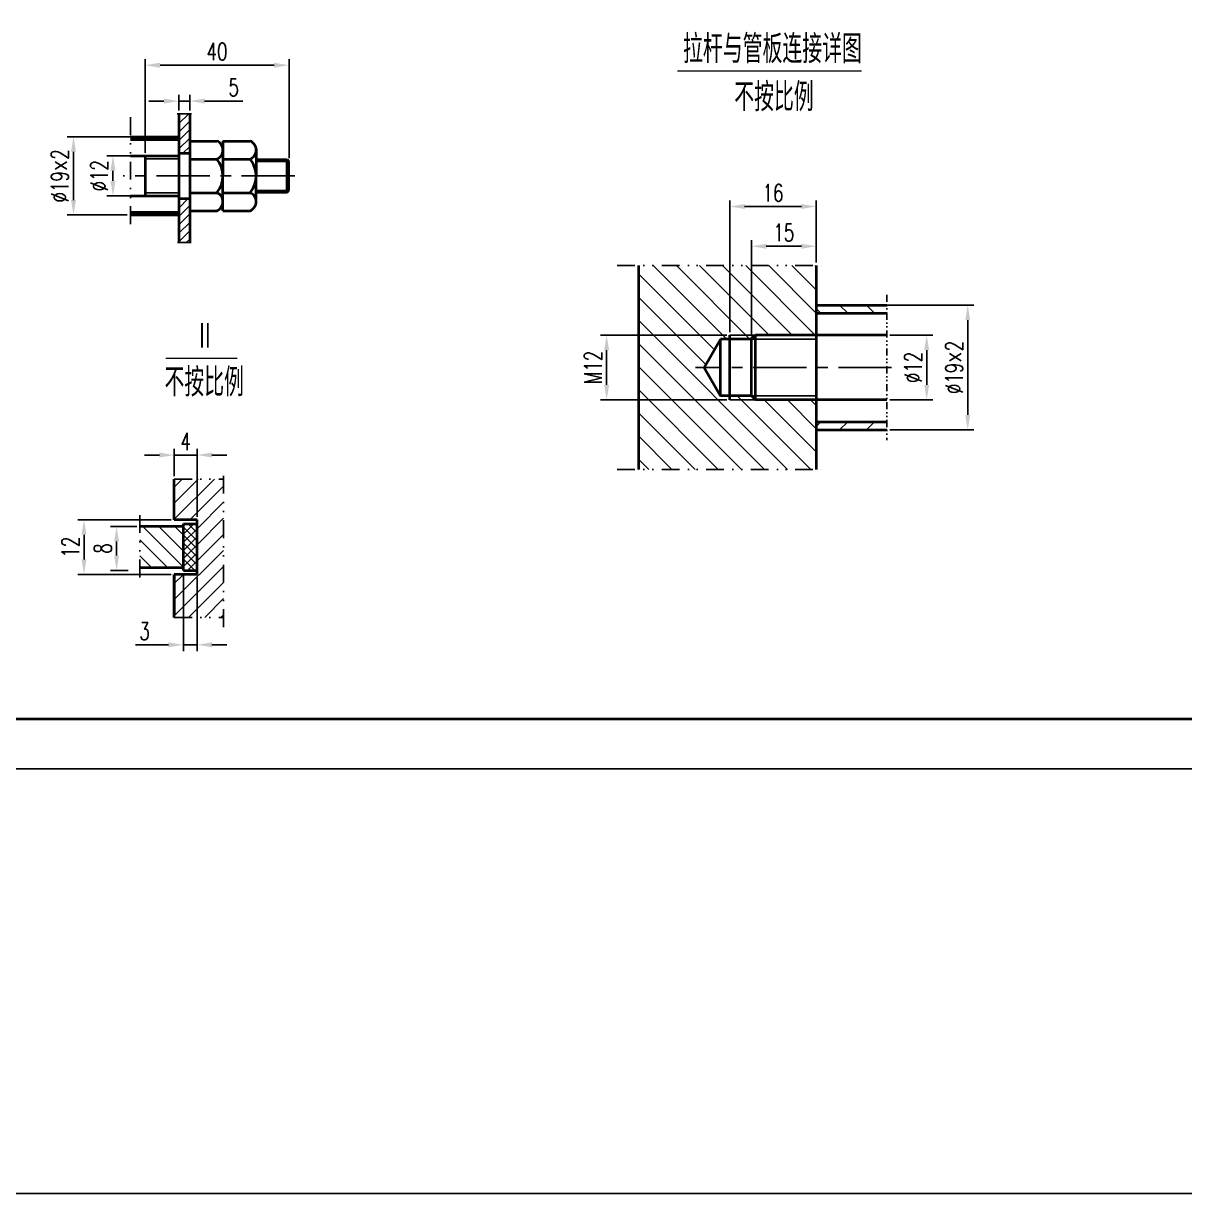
# Model space of a CAD drawing. Header units: millimetres. Extents: x -31412 to -3120, y -19513 to 5955.
# Drawn here: x -29204 to -27568, y -19513 to -17865 of the extents above; entities that cross this region are included whole.
import ezdxf

# ---------------------------------------------------------------- set-up
doc = ezdxf.new("R2010")
doc.units = ezdxf.units.MM
for name, pattern in [('CENTER', [2, 1.25, -0.25, 0.25, -0.25]), ('CENTERX2', [4, 2.5, -0.5, 0.5, -0.5]), ('DIVIDE', [1.25, 0.5, -0.25, 0, -0.25, 0, -0.25])]:
    doc.linetypes.add(name, pattern=pattern)
doc.layers.add('CEN', color=1, linetype='CENTER')
doc.layers.add('双点画线', color=3, linetype='DIVIDE')
for name, color, linetype, lineweight in [('文字层', 40, 'Continuous', 20), ('粗线', 7, 'Continuous', 50), ('细线', 11, 'Continuous', 25), ('细线层', 11, 'Continuous', 25), ('边框+粗实线层', 2, 'Continuous', 40)]:
    doc.layers.add(name, color=color, linetype=linetype, lineweight=lineweight)
doc.styles.add('hztxt-0.8', font='romans.shx', dxfattribs={"width": 0.7, "bigfont": 'hztxt.shx'})
doc.dimstyles.new('装配图', dxfattribs={"dimscale": 7, "dimtxt": 3.5, "dimasz": 3, "dimexe": 1.25, "dimexo": 0.625, "dimgap": 1, "dimtad": 1, "dimdsep": 46, "dimtxsty": 'hztxt-0.8', "dimcen": 2.5, "dimadec": 0, "dimazin": 0, "dimtfac": 1, "dimtmove": 0, "dimatfit": 3, "dimfxl": 0, "dimarcsym": 0})

# ---------------------------------------------------------------- blocks, each defined once
blk = doc.blocks.new('*D65')
at = {"layer": 'Defpoints', "color": 0}
for p in [(-28050.1, -18261.3), (-27988, -18436.9), (-27873.9, -18436.9)]:
    blk.add_point(p, dxfattribs=at)
at = {"layer": '细线', "color": 0, "lineweight": -2}
for p, q in [((-28045.8, -18261.3), (-27865.1, -18261.3)), ((-27873.9, -18282.3), (-27873.9, -18415.9)), ((-27983.6, -18436.9), (-27865.1, -18436.9))]:
    blk.add_line(p, q, dxfattribs=at)
at = {"layer": '细线', "color": 0}
for points in [[(-27877.4, -18282.3), (-27870.4, -18282.3), (-27873.9, -18261.3)], [(-27877.4, -18415.9), (-27870.4, -18415.9), (-27873.9, -18436.9)]]:
    blk.add_solid(points, dxfattribs=at)
at = {"layer": '细线', "color": 0, "insert": (-27893.1, -18349.1), "char_height": 24.5, "attachment_point": 5, "rotation": 90, "style": 'hztxt-0.8'}
blk.add_mtext('%%c19×2', dxfattribs=at)
blk = doc.blocks.new('*D73')
at = {"layer": 'Defpoints', "color": 0}
for p in [(-28178.7, -18178.4), (-28087.2, -18205.6), (-28178.7, -18309.2)]:
    blk.add_point(p, dxfattribs=at)
at = {"layer": '细线', "color": 0, "lineweight": -2}
for p, q in [((-28178.7, -18304.9), (-28178.7, -18169.6)), ((-28087.2, -18201.2), (-28087.2, -18169.6)), ((-28108.2, -18178.4), (-28157.7, -18178.4))]:
    blk.add_line(p, q, dxfattribs=at)
at = {"layer": '细线', "color": 0}
for points in [[(-28157.7, -18174.9), (-28157.7, -18181.9), (-28178.7, -18178.4)], [(-28108.2, -18174.9), (-28108.2, -18181.9), (-28087.2, -18178.4)]]:
    blk.add_solid(points, dxfattribs=at)
at = {"layer": '细线', "color": 0, "insert": (-28133, -18159.1), "char_height": 24.5, "attachment_point": 5, "style": 'hztxt-0.8'}
blk.add_mtext('15', dxfattribs=at)
blk = doc.blocks.new('*D72')
at = {"layer": 'Defpoints', "color": 0}
for p in [(-28209.2, -18122.4), (-28087.2, -18205.6), (-28209.2, -18303.5)]:
    blk.add_point(p, dxfattribs=at)
at = {"layer": '细线', "color": 0, "lineweight": -2}
for p, q in [((-28209.2, -18299.2), (-28209.2, -18113.7)), ((-28108.2, -18122.4), (-28188.2, -18122.4)), ((-28087.2, -18201.2), (-28087.2, -18113.7))]:
    blk.add_line(p, q, dxfattribs=at)
at = {"layer": '细线', "color": 0}
for points in [[(-28188.2, -18118.9), (-28188.2, -18125.9), (-28209.2, -18122.4)], [(-28108.2, -18118.9), (-28108.2, -18125.9), (-28087.2, -18122.4)]]:
    blk.add_solid(points, dxfattribs=at)
at = {"layer": '细线', "color": 0, "insert": (-28148.2, -18103.2), "char_height": 24.5, "attachment_point": 5, "style": 'hztxt-0.8'}
blk.add_mtext('16', dxfattribs=at)
blk = doc.blocks.new('*D64')
at = {"layer": 'Defpoints', "color": 0}
for p in [(-28209.2, -18303.5), (-28382.6, -18394.7), (-28209.2, -18394.7)]:
    blk.add_point(p, dxfattribs=at)
at = {"layer": '细线', "color": 0, "lineweight": -2}
for p, q in [((-28213.5, -18303.5), (-28391.3, -18303.5)), ((-28382.6, -18324.5), (-28382.6, -18373.7)), ((-28213.5, -18394.7), (-28391.3, -18394.7))]:
    blk.add_line(p, q, dxfattribs=at)
at = {"layer": '细线', "color": 0}
for points in [[(-28386.1, -18324.5), (-28379.1, -18324.5), (-28382.6, -18303.5)], [(-28386.1, -18373.7), (-28379.1, -18373.7), (-28382.6, -18394.7)]]:
    blk.add_solid(points, dxfattribs=at)
at = {"layer": '细线', "color": 0, "insert": (-28401.8, -18349.1), "char_height": 24.5, "attachment_point": 5, "rotation": 90, "style": 'hztxt-0.8'}
blk.add_mtext('M12', dxfattribs=at)
blk = doc.blocks.new('*D63')
at = {"layer": 'Defpoints', "color": 0}
for p in [(-29016.4, -18024.2), (-29133.7, -18134.3), (-29053.6, -18134.3)]:
    blk.add_point(p, dxfattribs=at)
at = {"layer": '细线', "color": 0, "lineweight": -2}
for p, q in [((-29020.7, -18024.2), (-29142.5, -18024.2)), ((-29133.7, -18045.2), (-29133.7, -18113.3)), ((-29058, -18134.3), (-29142.5, -18134.3))]:
    blk.add_line(p, q, dxfattribs=at)
at = {"layer": '细线', "color": 0}
for points in [[(-29137.2, -18045.2), (-29130.2, -18045.2), (-29133.7, -18024.2)], [(-29137.2, -18113.3), (-29130.2, -18113.3), (-29133.7, -18134.3)]]:
    blk.add_solid(points, dxfattribs=at)
at = {"layer": '细线', "color": 0, "insert": (-29153, -18079.3), "char_height": 24.5, "attachment_point": 5, "rotation": 90, "style": 'hztxt-0.8'}
blk.add_mtext('%%c19×2', dxfattribs=at)
blk = doc.blocks.new('*D62')
at = {"layer": 'Defpoints', "color": 0}
for p in [(-29044.3, -18051.1), (-29078.1, -18107.4), (-29044.3, -18107.4)]:
    blk.add_point(p, dxfattribs=at)
at = {"layer": '细线', "color": 0, "lineweight": -2}
for p, q in [((-29048.7, -18051.1), (-29086.9, -18051.1)), ((-29078.1, -18072.1), (-29078.1, -18086.4)), ((-29048.7, -18107.4), (-29086.9, -18107.4))]:
    blk.add_line(p, q, dxfattribs=at)
at = {"layer": '细线', "color": 0}
for points in [[(-29081.6, -18072.1), (-29074.6, -18072.1), (-29078.1, -18051.1)], [(-29081.6, -18086.4), (-29074.6, -18086.4), (-29078.1, -18107.4)]]:
    blk.add_solid(points, dxfattribs=at)
at = {"layer": '细线', "color": 0, "insert": (-29097.4, -18079.2), "char_height": 24.5, "attachment_point": 5, "rotation": 90, "style": 'hztxt-0.8'}
blk.add_mtext('%%c12', dxfattribs=at)
blk = doc.blocks.new('*D61')
at = {"layer": 'Defpoints', "color": 0}
for p in [(-28985.4, -17973.9), (-28985.4, -17991.6), (-28970, -17991.6)]:
    blk.add_point(p, dxfattribs=at)
at = {"layer": '细线', "color": 0, "lineweight": -2}
for p, q in [((-29006.4, -17973.9), (-29027.4, -17973.9)), ((-28985.4, -17987.3), (-28985.4, -17965.1)), ((-28985.4, -17973.9), (-28970, -17973.9)), ((-28970, -17987.3), (-28970, -17965.1)), ((-28949, -17973.9), (-28895.3, -17973.9))]:
    blk.add_line(p, q, dxfattribs=at)
at = {"layer": '细线', "color": 0}
for points in [[(-29006.4, -17970.4), (-29006.4, -17977.4), (-28985.4, -17973.9)], [(-28949, -17970.4), (-28949, -17977.4), (-28970, -17973.9)]]:
    blk.add_solid(points, dxfattribs=at)
at = {"layer": '细线', "color": 0, "insert": (-28908, -17954.6), "char_height": 24.5, "attachment_point": 5, "style": 'hztxt-0.8'}
blk.add_mtext('5', dxfattribs=at)
blk = doc.blocks.new('*D60')
at = {"layer": 'Defpoints', "color": 0}
for p in [(-28830.1, -17923.4), (-29032.8, -18051.1), (-28830.1, -18058.8)]:
    blk.add_point(p, dxfattribs=at)
at = {"layer": '细线', "color": 0, "lineweight": -2}
for p, q in [((-29032.8, -18046.7), (-29032.8, -17914.7)), ((-29011.8, -17923.4), (-28851.1, -17923.4)), ((-28830.1, -18054.4), (-28830.1, -17914.7))]:
    blk.add_line(p, q, dxfattribs=at)
at = {"layer": '细线', "color": 0}
for points in [[(-29011.8, -17919.9), (-29011.8, -17926.9), (-29032.8, -17923.4)], [(-28851.1, -17919.9), (-28851.1, -17926.9), (-28830.1, -17923.4)]]:
    blk.add_solid(points, dxfattribs=at)
at = {"layer": '细线', "color": 0, "insert": (-28931.5, -17904.2), "char_height": 24.5, "attachment_point": 5, "style": 'hztxt-0.8'}
blk.add_mtext('40', dxfattribs=at)
blk = doc.blocks.new('*D59')
at = {"layer": 'Defpoints', "color": 0}
for p in [(-27988, -18303.5), (-27988, -18394.7), (-27931.7, -18394.7)]:
    blk.add_point(p, dxfattribs=at)
at = {"layer": '细线', "color": 0, "lineweight": -2}
for p, q in [((-27983.6, -18303.5), (-27922.9, -18303.5)), ((-27931.7, -18324.5), (-27931.7, -18373.7)), ((-27983.6, -18394.7), (-27922.9, -18394.7))]:
    blk.add_line(p, q, dxfattribs=at)
at = {"layer": '细线', "color": 0}
for points in [[(-27935.2, -18324.5), (-27928.2, -18324.5), (-27931.7, -18303.5)], [(-27935.2, -18373.7), (-27928.2, -18373.7), (-27931.7, -18394.7)]]:
    blk.add_solid(points, dxfattribs=at)
at = {"layer": '细线', "color": 0, "insert": (-27950.9, -18349.1), "char_height": 24.5, "attachment_point": 5, "rotation": 90, "style": 'hztxt-0.8'}
blk.add_mtext('%%c12', dxfattribs=at)
blk = doc.blocks.new('*D71')
at = {"layer": 'Defpoints', "color": 0}
for p in [(-28991.7, -18563.7), (-29118.9, -18640.5), (-28991.7, -18640.5)]:
    blk.add_point(p, dxfattribs=at)
at = {"layer": '细线', "color": 0, "lineweight": -2}
for p, q in [((-28996, -18563.7), (-29127.6, -18563.7)), ((-29118.9, -18584.7), (-29118.9, -18619.5)), ((-28996, -18640.5), (-29127.6, -18640.5))]:
    blk.add_line(p, q, dxfattribs=at)
at = {"layer": '细线', "color": 0}
for points in [[(-29122.4, -18584.7), (-29115.4, -18584.7), (-29118.9, -18563.7)], [(-29122.4, -18619.5), (-29115.4, -18619.5), (-29118.9, -18640.5)]]:
    blk.add_solid(points, dxfattribs=at)
at = {"layer": '细线', "color": 0, "insert": (-29138.1, -18602.1), "char_height": 24.5, "attachment_point": 5, "rotation": 90, "style": 'hztxt-0.8'}
blk.add_mtext('12', dxfattribs=at)
blk = doc.blocks.new('*D70')
at = {"layer": 'Defpoints', "color": 0}
for p in [(-29040.3, -18573.1), (-29073, -18635), (-29052.3, -18635)]:
    blk.add_point(p, dxfattribs=at)
at = {"layer": '细线', "color": 0, "lineweight": -2}
for p, q in [((-29044.7, -18573.1), (-29081.8, -18573.1)), ((-29073, -18594.1), (-29073, -18614)), ((-29056.7, -18635), (-29081.8, -18635))]:
    blk.add_line(p, q, dxfattribs=at)
at = {"layer": '细线', "color": 0}
for points in [[(-29076.5, -18594.1), (-29069.5, -18594.1), (-29073, -18573.1)], [(-29076.5, -18614), (-29069.5, -18614), (-29073, -18635)]]:
    blk.add_solid(points, dxfattribs=at)
at = {"layer": '细线', "color": 0, "insert": (-29092.3, -18604), "char_height": 24.5, "attachment_point": 5, "rotation": 90, "style": 'hztxt-0.8'}
blk.add_mtext('8', dxfattribs=at)
blk = doc.blocks.new('*D69')
at = {"layer": 'Defpoints', "color": 0}
for p in [(-28978.9, -18635), (-28959.7, -18640.5), (-28978.9, -18739.7)]:
    blk.add_point(p, dxfattribs=at)
at = {"layer": '细线', "color": 0, "lineweight": -2}
for p, q in [((-28978.9, -18639.4), (-28978.9, -18748.5)), ((-28959.7, -18644.9), (-28959.7, -18748.5)), ((-28999.9, -18739.7), (-29046.3, -18739.7)), ((-28959.7, -18739.7), (-28978.9, -18739.7)), ((-28938.7, -18739.7), (-28917.7, -18739.7))]:
    blk.add_line(p, q, dxfattribs=at)
at = {"layer": '细线', "color": 0}
for points in [[(-28999.9, -18736.2), (-28999.9, -18743.2), (-28978.9, -18739.7)], [(-28938.7, -18736.2), (-28938.7, -18743.2), (-28959.7, -18739.7)]]:
    blk.add_solid(points, dxfattribs=at)
at = {"layer": '细线', "color": 0, "insert": (-29033.6, -18720.5), "char_height": 24.5, "attachment_point": 5, "style": 'hztxt-0.8'}
blk.add_mtext('3', dxfattribs=at)
blk = doc.blocks.new('*D58')
at = {"layer": 'Defpoints', "color": 0}
for p in [(-28991.7, -18472.4), (-28991.7, -18506.5), (-28959.7, -18563.7)]:
    blk.add_point(p, dxfattribs=at)
at = {"layer": '细线', "color": 0, "lineweight": -2}
for p, q in [((-29012.7, -18472.4), (-29033.7, -18472.4)), ((-28991.7, -18502.1), (-28991.7, -18463.7)), ((-28959.7, -18472.4), (-28991.7, -18472.4)), ((-28959.7, -18559.4), (-28959.7, -18463.7)), ((-28938.7, -18472.4), (-28917.7, -18472.4))]:
    blk.add_line(p, q, dxfattribs=at)
at = {"layer": '细线', "color": 0}
for points in [[(-29012.7, -18468.9), (-29012.7, -18475.9), (-28991.7, -18472.4)], [(-28938.7, -18468.9), (-28938.7, -18475.9), (-28959.7, -18472.4)]]:
    blk.add_solid(points, dxfattribs=at)
at = {"layer": '细线', "color": 0, "insert": (-28975.7, -18453.2), "char_height": 24.5, "attachment_point": 5, "style": 'hztxt-0.8'}
blk.add_mtext('4', dxfattribs=at)

msp = doc.modelspace()

# ---------------------------------------------------------------- hatches: boundary and pattern name
at = {"layer": '细线'}
h = msp.add_hatch(dxfattribs=at)
h.set_pattern_fill('ANSI31', color=256, scale=2, angle=90, style=0)
h.set_pattern_definition([(135, (-9946.7745, -14249.1276), (-4.490128, -4.490128), [])])
h.paths.add_polyline_path([(-28985.398, -18028.079), (-28985.398, -18024.239), (-29053.599, -18024.239), (-29053.599, -18028.079)])
h.paths.add_polyline_path([(-29053.599, -18130.399), (-29053.599, -18134.239), (-28985.398, -18134.239), (-28985.398, -18130.399)])
h = msp.add_hatch(dxfattribs=at)
h.set_pattern_fill('ANSI31', color=256, scale=128, style=0)
h.set_pattern_definition([(45, (-39902.822, -14336.278), (-11.313708, 11.313708), [])])
h.paths.add_polyline_path([(-28959.659, -18563.737), (-28959.659, -18640.537), (-28991.659, -18640.537), (-28991.659, -18697.801), (-28991.659, -18701.094), (-28922.438, -18701.094), (-28922.438, -18506.473), (-28991.659, -18506.473), (-28991.659, -18563.737)])

# ---------------------------------------------------------------- linework, layer by layer
at = {"layer": 'CEN', "linetype": 'CENTERX2', "ltscale": 30}
for p, q in [((-28821.793, -18079.239), (-29063.761, -18079.239)), ((-27981.077, -18349.107), (-28257.182, -18349.107))]:
    msp.add_line(p, q, dxfattribs=at)
at = {"layer": '双点画线', "ltscale": 50}
for p, q in [((-28987.751, -17991.625), (-28967.322, -17991.625)), ((-29053.599, -17996.692), (-29053.599, -18156.427)), ((-28968.029, -18173.225), (-28987.107, -18173.225)), ((-28367.689, -18205.549), (-28074.392, -18205.566)), ((-28922.438, -18714.638), (-28922.438, -18490.745)), ((-28991.659, -18506.473), (-28922.438, -18506.473)), ((-28367.689, -18492.649), (-28074.392, -18492.649)), ((-29040.294, -18556.991), (-29040.294, -18650.127)), ((-28991.659, -18701.094), (-28922.438, -18701.094))]:
    msp.add_line(p, q, dxfattribs=at)
at = {"layer": '双点画线', "ltscale": 20}
msp.add_line((-27987.965, -18246.586), (-27987.965, -18451.629), dxfattribs=at)
at = {"layer": '文字层'}
for p, q in [((-28282.622, -17931.381), (-28023.488, -17931.381)), ((-29003.617, -18336.052), (-28903.255, -18336.052))]:
    msp.add_line(p, q, dxfattribs=at)
at = {"layer": '粗线'}
msp.add_line((-28178.726, -18309.24), (-28173.031, -18303.545), dxfattribs=at)
at = {"layer": '细线'}
for p, q in [((-28985.398, -17993.808), (-28983.214, -17991.625)), ((-28985.398, -18005.688), (-28971.335, -17991.625)), ((-28985.398, -18017.567), (-28970.038, -18002.207)), ((-28985.398, -18029.446), (-28970.038, -18014.086)), ((-28985.398, -18041.326), (-28970.038, -18025.966)), ((-28979.613, -18047.421), (-28970.038, -18037.845)), ((-29032.84, -18055.229), (-28985.398, -18055.229)), ((-28876.469, -18058.759), (-28830.139, -18058.759)), ((-29032.84, -18103.249), (-28985.398, -18103.249)), ((-28985.398, -18112.602), (-28983.853, -18111.058)), ((-28985.398, -18124.481), (-28971.974, -18111.058)), ((-28876.469, -18099.719), (-28830.139, -18099.719)), ((-28985.398, -18136.361), (-28970.038, -18121.001)), ((-28985.398, -18148.24), (-28970.038, -18132.88)), ((-28985.398, -18160.12), (-28970.038, -18144.76)), ((-28985.398, -18171.999), (-28970.038, -18156.639)), ((-28974.744, -18173.225), (-28970.038, -18168.518)), ((-28213.303, -18309.24), (-28316.977, -18205.566)), ((-28180.719, -18309.24), (-28284.393, -18205.566)), ((-28153.831, -18303.545), (-28251.81, -18205.566)), ((-28121.247, -18303.545), (-28219.226, -18205.566)), ((-28088.664, -18303.545), (-28186.643, -18205.566)), ((-28087.196, -18272.429), (-28154.059, -18205.566)), ((-28087.196, -18239.846), (-28121.476, -18205.566)), ((-28087.196, -18207.262), (-28088.892, -18205.566)), ((-28230.836, -18324.29), (-28337.791, -18217.335)), ((-28242.762, -18344.947), (-28337.791, -18249.918)), ((-28080.763, -18272.677), (-28087.196, -18266.244)), ((-28043.008, -18272.677), (-28054.398, -18261.287)), ((-28005.252, -18272.677), (-28016.643, -18261.287)), ((-28127.644, -18492.649), (-28337.791, -18282.502)), ((-28160.227, -18492.649), (-28337.791, -18315.085)), ((-28192.811, -18492.649), (-28337.791, -18347.669)), ((-28225.394, -18492.649), (-28337.791, -18380.252)), ((-28095.06, -18492.649), (-28198.735, -18388.975)), ((-28087.196, -18467.93), (-28160.456, -18394.67)), ((-28087.196, -18435.347), (-28127.872, -18394.67)), ((-28087.196, -18402.763), (-28095.289, -18394.67)), ((-28257.978, -18492.649), (-28337.791, -18412.836)), ((-28080.763, -18425.537), (-28087.196, -18431.97)), ((-28043.008, -18425.537), (-28054.398, -18436.928)), ((-28005.252, -18425.537), (-28016.643, -18436.928)), ((-28290.561, -18492.649), (-28337.791, -18445.419)), ((-28323.145, -18492.649), (-28337.791, -18478.003)), ((-28978.859, -18630.408), (-29036.189, -18573.077)), ((-28978.859, -18607.78), (-29013.562, -18573.077)), ((-28978.859, -18585.153), (-28990.935, -18573.077)), ((-28978.859, -18583.998), (-28964.112, -18569.251)), ((-28959.659, -18581.725), (-28972.133, -18569.251)), ((-28959.659, -18593.039), (-28978.859, -18573.839)), ((-28978.859, -18595.312), (-28959.659, -18576.112)), ((-28959.659, -18604.353), (-28978.859, -18585.153)), ((-28978.859, -18606.625), (-28959.659, -18587.425)), ((-29000.696, -18631.197), (-29040.294, -18591.599)), ((-28959.659, -18615.666), (-28978.859, -18596.466)), ((-28978.859, -18617.939), (-28959.659, -18598.739)), ((-29023.324, -18631.197), (-29040.294, -18614.227)), ((-28959.659, -18626.98), (-28978.859, -18607.78)), ((-28978.859, -18629.253), (-28959.659, -18610.053)), ((-28962.93, -18635.023), (-28978.859, -18619.094)), ((-28973.315, -18635.023), (-28959.659, -18621.366))]:
    msp.add_line(p, q, dxfattribs=at)
at = {"layer": '细线', "ltscale": 50}
for p, q in [((-28173.031, -18303.545), (-28209.152, -18303.545)), ((-28087.196, -18309.24), (-28178.726, -18309.24)), ((-28087.196, -18388.975), (-28178.726, -18388.975)), ((-28173.031, -18394.67), (-28209.152, -18394.67))]:
    msp.add_line(p, q, dxfattribs=at)
at = {"layer": '细线层'}
msp.add_lwpolyline([(-31411.86, -12320.782), (-18409.432, -12320.782), (-18409.432, -19512.538), (-31411.86, -19512.538)], close=True, dxfattribs=at)
msp.add_lwpolyline([(-30780.417, -18914.133), (-24893.417, -18914.133)], dxfattribs=at)
at = {"layer": '边框+粗实线层'}
for p, q in [((-28985.398, -17991.625), (-28985.398, -18173.225)), ((-28970.038, -17991.625), (-28970.038, -18173.225)), ((-29053.599, -18024.239), (-28985.398, -18024.239)), ((-29053.599, -18028.079), (-28985.398, -18028.079)), ((-28970.038, -18030.14), (-28931.762, -18030.14)), ((-28923.253, -18030.14), (-28923.253, -18079.239)), ((-28923.253, -18030.14), (-28884.978, -18030.14)), ((-28876.469, -18040.981), (-28876.469, -18079.239)), ((-29053.599, -18051.079), (-28985.398, -18051.079)), ((-29032.84, -18051.079), (-29032.84, -18107.399)), ((-28985.398, -18047.421), (-28970.038, -18047.421)), ((-28970.038, -18055.498), (-28931.617, -18055.498)), ((-28923.253, -18055.498), (-28884.833, -18055.498)), ((-28876.469, -18056.199), (-28832.699, -18056.199)), ((-28832.699, -18056.199), (-28830.139, -18058.759)), ((-28832.699, -18102.279), (-28832.699, -18056.199)), ((-28830.139, -18099.719), (-28830.139, -18058.759)), ((-28923.253, -18128.339), (-28923.253, -18079.239)), ((-28876.469, -18117.497), (-28876.469, -18079.239)), ((-29053.599, -18107.399), (-28985.398, -18107.399)), ((-28985.398, -18111.058), (-28970.038, -18111.058)), ((-28970.038, -18102.98), (-28931.617, -18102.98)), ((-28923.253, -18102.98), (-28884.833, -18102.98)), ((-28876.469, -18102.279), (-28832.699, -18102.279)), ((-28832.699, -18102.279), (-28830.139, -18099.719)), ((-28970.038, -18128.339), (-28931.762, -18128.339)), ((-28923.253, -18128.339), (-28884.978, -18128.339)), ((-29053.599, -18130.399), (-28985.398, -18130.399)), ((-29053.599, -18134.239), (-28985.398, -18134.239)), ((-28337.791, -18205.566), (-28337.791, -18492.649)), ((-28087.196, -18205.566), (-28087.196, -18394.67)), ((-28087.196, -18261.287), (-27987.965, -18261.287)), ((-28087.196, -18272.677), (-27987.965, -18272.677)), ((-28245.164, -18349.107), (-28222.147, -18309.24)), ((-28222.147, -18388.975), (-28222.147, -18309.24)), ((-28178.726, -18309.24), (-28222.147, -18309.24)), ((-28209.152, -18394.67), (-28209.152, -18303.545)), ((-28178.726, -18388.975), (-28178.726, -18309.24)), ((-27987.965, -18303.545), (-28173.031, -18303.545)), ((-28173.031, -18394.67), (-28173.031, -18303.545)), ((-28245.164, -18349.107), (-28222.147, -18388.975)), ((-28178.726, -18388.975), (-28222.147, -18388.975)), ((-28178.726, -18388.975), (-28201.103, -18388.975)), ((-28178.726, -18388.975), (-28173.031, -18394.67)), ((-27987.965, -18394.67), (-28173.031, -18394.67)), ((-28087.196, -18394.67), (-28087.196, -18435.75)), ((-28087.196, -18394.67), (-28087.196, -18492.649)), ((-28087.196, -18425.537), (-27987.965, -18425.537)), ((-28087.196, -18436.928), (-27987.965, -18436.928)), ((-28991.659, -18563.737), (-28991.659, -18506.473)), ((-28978.859, -18573.077), (-29040.294, -18573.077)), ((-28959.659, -18563.737), (-28991.659, -18563.737)), ((-28978.859, -18569.251), (-28959.659, -18569.251)), ((-28978.859, -18635.023), (-28978.859, -18569.251)), ((-28959.659, -18640.537), (-28959.659, -18563.737)), ((-28978.859, -18631.197), (-29040.294, -18631.197)), ((-28978.859, -18635.023), (-28959.659, -18635.023)), ((-28959.659, -18640.537), (-28991.659, -18640.537)), ((-28991.659, -18640.537), (-28991.659, -18697.801)), ((-28991.659, -18701.094), (-28991.659, -18640.537))]:
    msp.add_line(p, q, dxfattribs=at)
msp.add_lwpolyline([(-30605.417, -18844.133), (-24963.417, -18844.133)], dxfattribs=at)
for centre, radius, start, end in [((-28936.793, -18042.848), 13.668, 292.253196, 68.401731), ((-28890.009, -18042.848), 13.668, 292.253196, 68.401731), ((-28960.935, -18079.308), 37.682, 321.081326, 38.918674), ((-28914.151, -18079.308), 37.682, 321.081326, 38.918674), ((-28936.793, -18115.63), 13.668, 291.598269, 67.746804), ((-28890.009, -18115.63), 13.668, 291.598269, 67.746804)]:
    msp.add_arc(centre, radius, start, end, dxfattribs=at)

# ---------------------------------------------------------------- texts
at = {"layer": '文字层', "style": 'hztxt-0.8', "width": 0.7}
for s, p in [('拉杆与管板连接详图', (-28274.992, -17920.536)), ('不按比例', (-28202.862, -17988.19)), ('Ⅱ', (-28962.548, -18325.208)), ('不按比例', (-29005.519, -18389.907))]:
    msp.add_text(s, height=40, dxfattribs=at).set_placement(p)

# ---------------------------------------------------------------- dimensions: what is measured, and where the dimension line sits
at = {"layer": '细线'}
for base, p1, p2, text, picture, middle in [((-28830.139, -17923.419), (-29032.84, -18051.079), (-28830.139, -18058.759), '40', '*D60', (-28931.49, -17904.169)), ((-28209.152, -18122.446), (-28087.196, -18205.566), (-28209.152, -18303.545), '16', '*D72', (-28148.174, -18103.196)), ((-28178.726, -18178.377), (-28087.196, -18205.566), (-28178.726, -18309.24), '15', '*D73', (-28132.961, -18159.127)), ((-28991.659, -18472.401), (-28959.659, -18563.737), (-28991.659, -18506.473), '4', '*D58', (-28975.659, -18453.151)), ((-28978.859, -18739.74), (-28959.659, -18640.537), (-28978.859, -18635.023), '3', '*D69', (-29033.575, -18720.49))]:
    dim = msp.add_linear_dim(base=base, p1=p1, p2=p2, text=text, dimstyle='装配图', dxfattribs=at)
    dim.commit()
    dim.dimension.update_dxf_attribs({"geometry": picture, "text_midpoint": middle})
dim = msp.add_linear_dim(base=(-28985.398, -17973.865), p1=(-28970.038, -17991.625), p2=(-28985.398, -17991.625), text='5', dimstyle='装配图', dxfattribs=at)
dim.commit()
dim.dimension.update_dxf_attribs({"geometry": '*D61', "text_midpoint": (-28907.971, -17973.865), "dimtype": 160})
for base, p1, p2, text, picture, middle in [((-29133.713, -18134.286), (-29016.373, -18024.239), (-29053.599, -18134.286), '%%c19×2', '*D63', (-29152.963, -18079.262)), ((-27873.851, -18436.928), (-28050.13, -18261.287), (-27987.965, -18436.928), '%%c19×2', '*D65', (-27893.101, -18349.107)), ((-28382.557, -18394.67), (-28209.152, -18303.545), (-28209.152, -18394.67), 'M12', '*D64', (-28401.807, -18349.107)), ((-27931.672, -18394.67), (-27987.965, -18303.545), (-27987.965, -18394.67), '%%c12', '*D59', (-27950.922, -18349.107)), ((-29118.889, -18640.537), (-28991.659, -18563.737), (-28991.659, -18640.537), '12', '*D71', (-29138.139, -18602.137)), ((-29073.036, -18635.023), (-29040.294, -18573.077), (-29052.313, -18635.023), '8', '*D70', (-29092.286, -18604.05))]:
    dim = msp.add_linear_dim(base=base, p1=p1, p2=p2, angle=90, text=text, dimstyle='装配图', dxfattribs=at)
    dim.commit()
    dim.dimension.update_dxf_attribs({"geometry": picture, "text_midpoint": middle})
dim = msp.add_linear_dim(base=(-29078.144, -18107.399), p1=(-29044.318, -18051.079), p2=(-29044.318, -18107.399), angle=90, text='%%c12', dimstyle='装配图', dxfattribs=at)
dim.commit()
dim.dimension.update_dxf_attribs({"geometry": '*D62', "text_midpoint": (-29078.144, -18079.239), "dimtype": 160})

doc.saveas('drawing.dxf')
